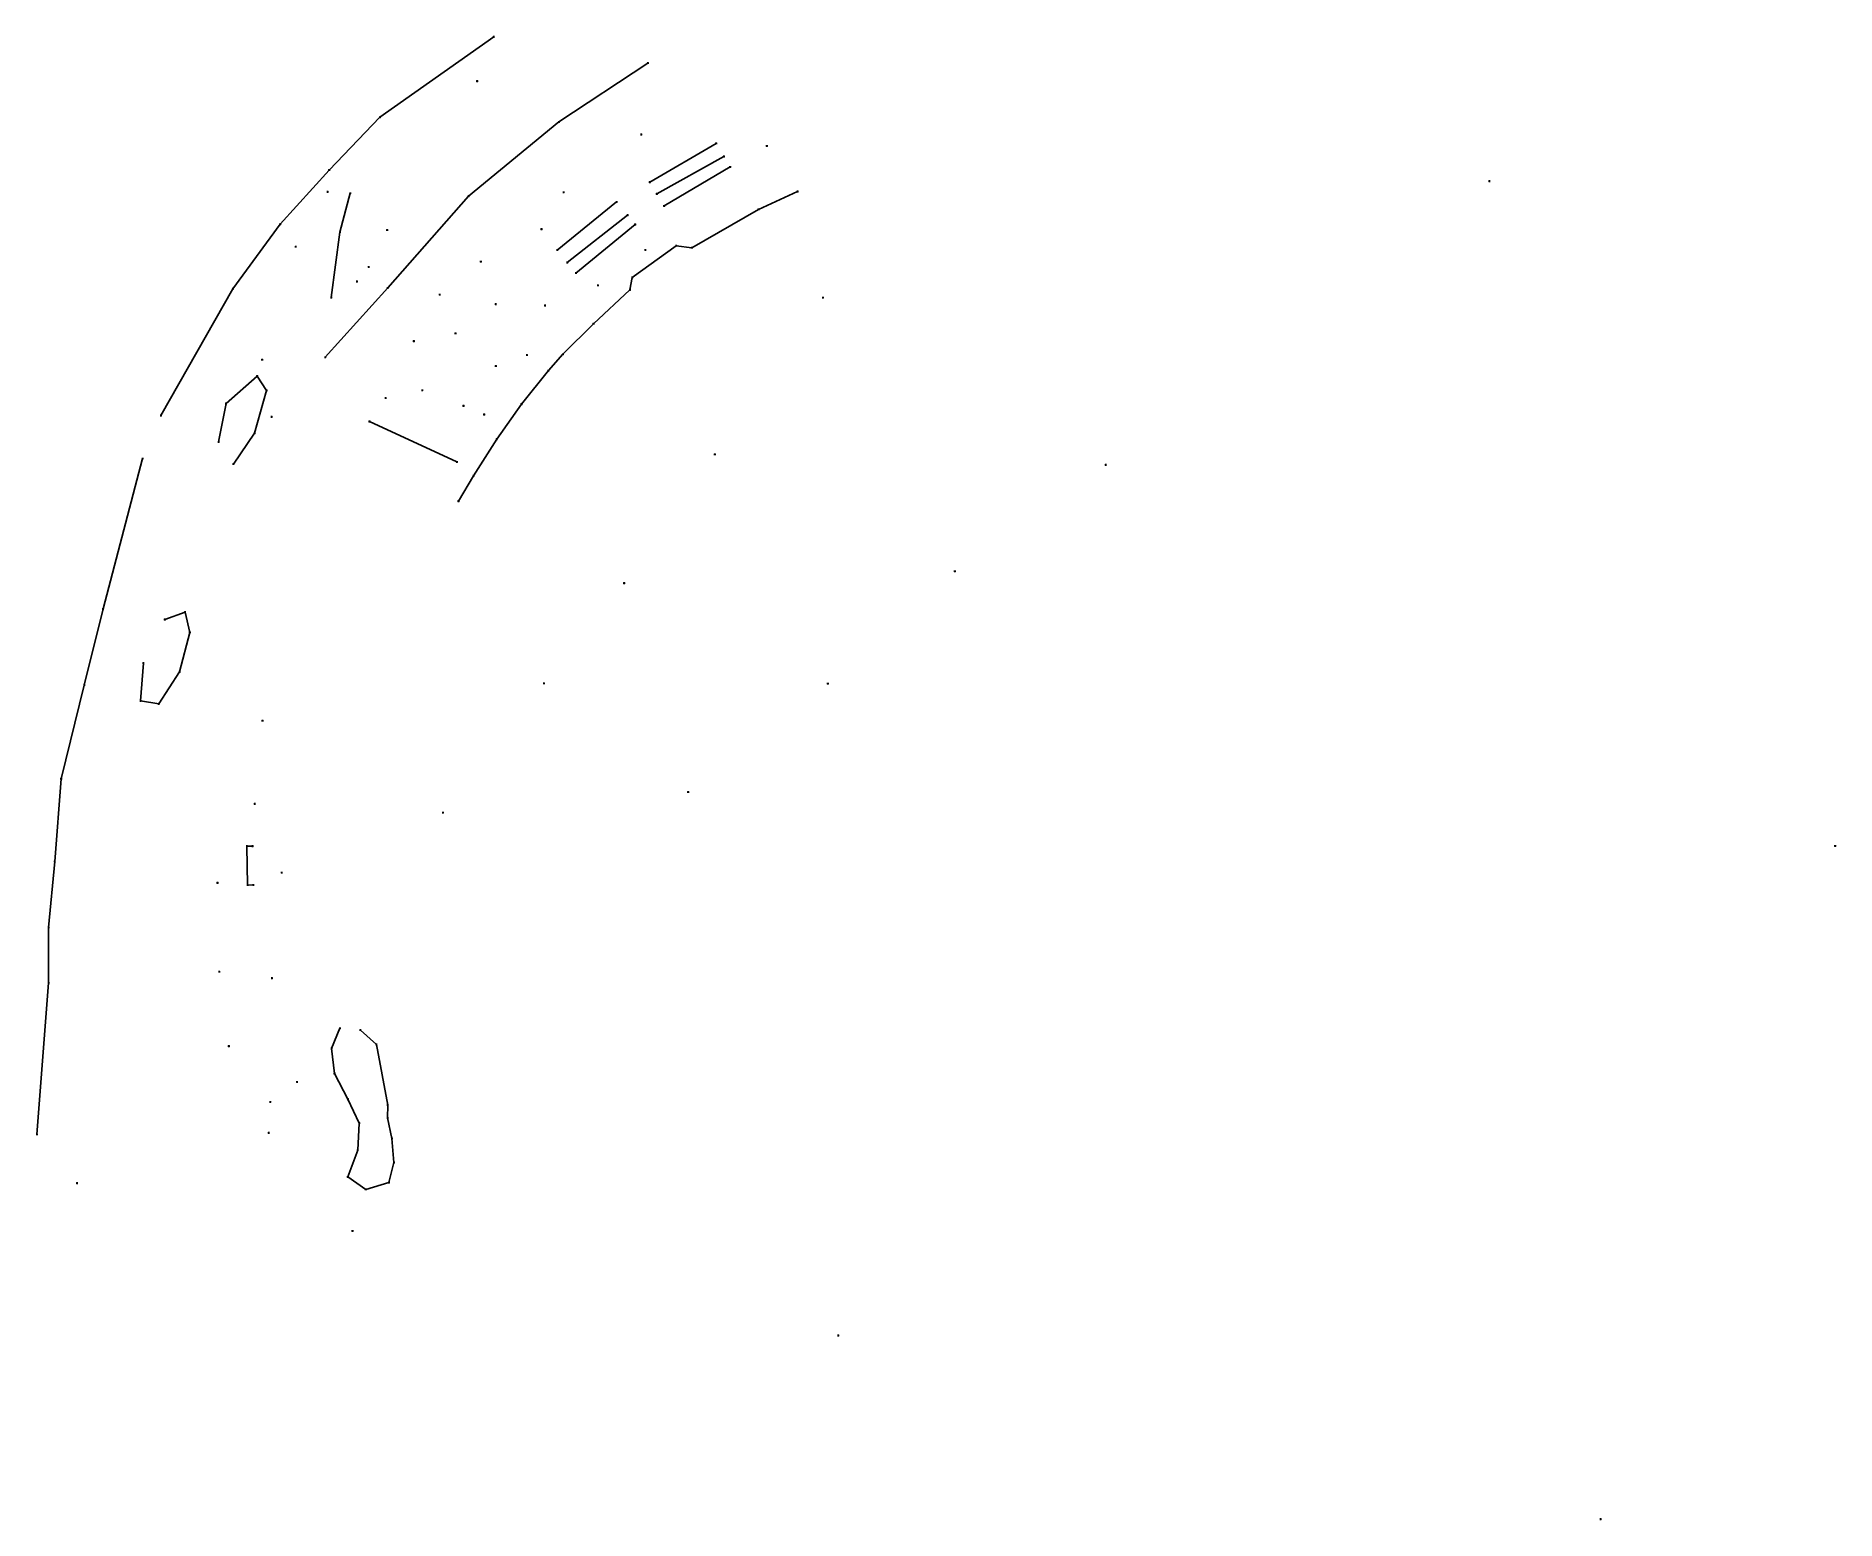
# Model space of a CAD drawing. Extents: x 320417 to 320616, y 5814955 to 5815120.
import ezdxf

# ---------------------------------------------------------------- set-up
doc = ezdxf.new("R2010")
doc.units = 0
doc.header["$LTSCALE"] = 0.1
doc.header["$PDMODE"] = 2
doc.header["$PDSIZE"] = 0.1
doc.linetypes.add('Solid_Line', pattern=[0])

msp = doc.modelspace()

# ---------------------------------------------------------------- linework, layer by layer
at = {"color": 40, "linetype": 'Solid_Line'}
for points in [[(320430.7569, 5815077.5776, 44.7327), (320438.7328, 5815091.6338, 44.8225), (320443.9816, 5815098.7821, 44.9144), (320449.3945, 5815104.7834, 44.9022), (320455.0242, 5815110.633, 44.963), (320467.6287, 5815119.5369, 45.1245)], [(320484.9065, 5815103.4314, 46.4563), (320492.2706, 5815107.7334, 46.3937)], [(320493.1396, 5815106.2878, 46.3416), (320485.7082, 5815102.1453, 46.2975)], [(320486.5071, 5815100.8078, 46.0685), (320493.8286, 5815105.1296, 46.1926)], [(320474.6652, 5815095.9146, 46.4062), (320481.2439, 5815101.2447, 46.4178)], [(320482.4621, 5815099.7861, 46.2701), (320475.7765, 5815094.5354, 46.2373)], [(320476.7402, 5815093.3672, 46.0333), (320483.2969, 5815098.754, 46.0652)]]:
    msp.add_polyline3d(points, dxfattribs=at)
at = {"color": 0, "linetype": 'Solid_Line'}
for points in [[(320448.9611, 5815084.0341, 44.8646), (320455.8774, 5815091.7121, 44.8927), (320464.8411, 5815101.8848, 44.9605), (320474.8552, 5815110.106, 45.0969), (320484.7157, 5815116.6354, 45.3733)], [(320449.6311, 5815090.6533, 44.8663), (320450.5873, 5815097.8817, 44.8449), (320451.7335, 5815102.2099, 44.8434)]]:
    msp.add_polyline3d(points, dxfattribs=at)
at = {"color": 201, "linetype": 'Solid_Line'}
for points in [[(320501.2993, 5815102.4089, 45.3525), (320496.9596, 5815100.4234, 45.6358), (320489.5713, 5815096.1713, 45.8248), (320487.8529, 5815096.3918, 45.7935), (320482.9823, 5815092.8663, 45.4606), (320482.7258, 5815091.501, 45.4285), (320478.6847, 5815087.7538, 45.1989), (320475.3018, 5815084.3663, 45.145), (320473.6865, 5815082.5574, 45.1226), (320470.699, 5815078.8368, 45.0885), (320467.9643, 5815074.9591, 45.0343), (320465.399, 5815070.9043, 44.9534), (320463.7231, 5815068.0798, 44.9412)], [(320417.0108, 5814997.9152, 43.8147), (320418.3096, 5815014.7195, 44.0321), (320418.3123, 5815020.8446, 44.1126), (320418.9881, 5815028.173, 44.0814), (320419.7003, 5815037.3108, 44.3455), (320422.2621, 5815047.7102, 44.4175), (320424.3405, 5815056.1427, 44.5019), (320428.7276, 5815072.8063, 44.7859)]]:
    msp.add_polyline3d(points, dxfattribs=at)
at = {"color": 90, "linetype": 'Solid_Line'}
for points in [[(320438.784, 5815072.2038, 44.8363), (320441.1373, 5815075.6154, 44.9223), (320442.4566, 5815080.3554, 44.8492), (320441.4207, 5815081.9335, 44.8208), (320437.9683, 5815078.9133, 44.8305), (320437.1399, 5815074.6468, 44.8308)], [(320428.8074, 5815050.144, 44.5951), (320428.5028, 5815045.9573, 44.5695), (320430.5056, 5815045.6214, 44.6019), (320432.8293, 5815049.1808, 44.6268), (320433.9502, 5815053.5474, 44.6766), (320433.4259, 5815055.7797, 44.6476), (320431.1865, 5815054.9795, 44.646)], [(320440.8936, 5815029.8538, 46.3199), (320440.2856, 5815029.8588, 46.3931), (320440.3592, 5815025.5406, 46.2746), (320440.9964, 5815025.5568, 46.2492)], [(320450.5871, 5815009.6754, 46.1933), (320449.6704, 5815007.4337, 46.2378), (320449.9806, 5815004.6669, 46.222), (320451.4769, 5815001.8164, 46.231), (320452.734, 5814999.1613, 46.224), (320452.5583, 5814996.1749, 46.184), (320451.4583, 5814993.1943, 46.1947), (320453.4555, 5814991.8255, 46.2355), (320456.0134, 5814992.5661, 46.2569), (320456.5742, 5814994.8013, 46.2485), (320456.3476, 5814997.4604, 46.2563), (320455.8722, 5814999.7323, 46.2393), (320455.8864, 5815001.153, 46.1635), (320454.6301, 5815007.8803, 46.1203), (320452.8482, 5815009.4793, 46.1353)]]:
    msp.add_polyline3d(points, dxfattribs=at)
at = {"color": 20, "linetype": 'Solid_Line'}
msp.add_polyline3d([(320463.5584, 5815072.4302, 45.1642), (320453.8646, 5815076.9213, 46.2307)], dxfattribs=at)
at = {"color": 0, "linetype": 'Solid_Line'}
for p in [(320467.6287, 5815119.5369, 45.1245), (320484.7157, 5815116.6354, 45.3733), (320465.7975, 5815114.6328, 45.1943), (320455.0242, 5815110.633, 44.963), (320474.8552, 5815110.106, 45.0969), (320483.9785, 5815108.7283, 46.0098), (320492.2706, 5815107.7334, 46.3937), (320497.89, 5815107.456, 46.395), (320449.3945, 5815104.7834, 44.9022), (320493.1396, 5815106.2878, 46.3416), (320493.8286, 5815105.1296, 46.1926), (320484.9065, 5815103.4314, 46.4563), (320577.947, 5815103.545, 46.41), (320449.2227, 5815102.361, 44.8511), (320451.7335, 5815102.2099, 44.8434), (320464.8411, 5815101.8848, 44.9605), (320475.3697, 5815102.3149, 46.1732), (320481.2439, 5815101.2447, 46.4178), (320485.7082, 5815102.1453, 46.2975), (320486.5071, 5815100.8078, 46.0685), (320501.2993, 5815102.4089, 45.3525), (320443.9816, 5815098.7821, 44.9144), (320482.4621, 5815099.7861, 46.2701), (320483.2969, 5815098.754, 46.0652), (320496.9596, 5815100.4234, 45.6358), (320450.5873, 5815097.8817, 44.8449), (320455.8193, 5815098.1333, 44.8965), (320472.9147, 5815098.2338, 46.3913), (320445.6855, 5815096.2866, 44.8309), (320474.6652, 5815095.9146, 46.4062), (320484.4314, 5815095.924, 45.6684), (320487.8529, 5815096.3918, 45.7935), (320489.5713, 5815096.1713, 45.8248), (320453.7732, 5815094.0385, 44.8897), (320466.1974, 5815094.637, 45.792), (320475.7765, 5815094.5354, 46.2373), (320476.7402, 5815093.3672, 46.0333), (320482.9823, 5815092.8663, 45.4606), (320438.7328, 5815091.6338, 44.8225), (320452.4748, 5815092.4243, 44.5463), (320455.8774, 5815091.7121, 44.8927), (320461.6432, 5815090.9758, 45.7518), (320479.173, 5815092.0043, 45.4732), (320482.7258, 5815091.501, 45.4285), (320449.6311, 5815090.6533, 44.8663), (320467.8526, 5815089.9143, 46.45), (320473.3155, 5815089.7767, 45.9195), (320504.1095, 5815090.6474, 45.316), (320478.6847, 5815087.7538, 45.1989), (320458.7715, 5815085.8196, 45.7321), (320463.3936, 5815086.6776, 46.3273), (320441.964, 5815083.7658, 44.76), (320448.9611, 5815084.0341, 44.8646), (320467.8565, 5815083.0563, 45.7917), (320471.305, 5815084.2793, 45.3686), (320475.3018, 5815084.3663, 45.145), (320441.4207, 5815081.9335, 44.8208), (320473.6865, 5815082.5574, 45.1226), (320437.9683, 5815078.9133, 44.8305), (320442.4566, 5815080.3554, 44.8492), (320455.65, 5815079.5095, 46.682), (320459.7081, 5815080.3735, 46.3858), (320470.699, 5815078.8368, 45.0885), (320430.7569, 5815077.5776, 44.7327), (320443.0211, 5815077.4268, 44.9304), (320453.8646, 5815076.9213, 46.2307), (320464.2847, 5815078.6587, 45.8665), (320466.5755, 5815077.6918, 45.2397), (320441.1373, 5815075.6154, 44.9223), (320467.9643, 5815074.9591, 45.0343), (320428.7276, 5815072.8063, 44.7859), (320437.1399, 5815074.6468, 44.8308), (320492.1344, 5815073.272, 45.3705), (320438.784, 5815072.2038, 44.8363), (320463.5584, 5815072.4302, 45.1642), (320465.399, 5815070.9043, 44.9534), (320535.4376, 5815072.1095, 46.0156), (320463.7231, 5815068.0798, 44.9412), (320482.0832, 5815058.995, 45.339), (320518.7167, 5815060.3155, 45.9562), (320424.3405, 5815056.1427, 44.5019), (320431.1865, 5815054.9795, 44.646), (320433.4259, 5815055.7797, 44.6476), (320433.9502, 5815053.5474, 44.6766), (320428.8074, 5815050.144, 44.5951), (320432.8293, 5815049.1808, 44.6268), (320422.2621, 5815047.7102, 44.4175), (320473.1905, 5815047.8972, 45.328), (320504.6456, 5815047.8706, 45.8617), (320428.5028, 5815045.9573, 44.5695), (320430.5056, 5815045.6214, 44.6019), (320442.0104, 5815043.7529, 46.4138), (320419.7003, 5815037.3108, 44.3455), (320489.1754, 5815035.8557, 45.6851), (320441.1435, 5815034.5388, 46.4599), (320462.0008, 5815033.5735, 45.3003), (320440.2856, 5815029.8588, 46.3931), (320440.8936, 5815029.8538, 46.3199), (320616.255, 5815029.88, 46.698), (320418.9881, 5815028.173, 44.0814), (320444.135, 5815026.926, 46.278), (320437.0226, 5815025.7918, 46.221), (320440.3592, 5815025.5406, 46.2746), (320440.9964, 5815025.5568, 46.2492), (320418.3123, 5815020.8446, 44.1126), (320437.2188, 5815015.9401, 46.3383), (320443.0552, 5815015.2276, 46.4118), (320418.3096, 5815014.7195, 44.0321), (320450.5871, 5815009.6754, 46.1933), (320452.8482, 5815009.4793, 46.1353), (320438.2732, 5815007.6894, 46.2596), (320449.6704, 5815007.4337, 46.2378), (320454.6301, 5815007.8803, 46.1203), (320445.8398, 5815003.722, 46.179), (320449.9806, 5815004.6669, 46.222), (320442.8671, 5815001.5091, 46.1733), (320451.4769, 5815001.8164, 46.231), (320455.8864, 5815001.153, 46.1635), (320452.734, 5814999.1613, 46.224), (320455.8722, 5814999.7323, 46.2393), (320417.0108, 5814997.9152, 43.8147), (320442.6931, 5814998.0884, 46.1371), (320456.3476, 5814997.4604, 46.2563), (320452.5583, 5814996.1749, 46.184), (320451.4583, 5814993.1943, 46.1947), (320456.5742, 5814994.8013, 46.2485), (320421.4643, 5814992.5059, 44.533), (320453.4555, 5814991.8255, 46.2355), (320456.0134, 5814992.5661, 46.2569), (320451.9844, 5814987.2087, 46.4064), (320505.804, 5814975.623, 45.081), (320590.269, 5814955.281, 45.83)]:
    msp.add_point(p, dxfattribs=at)

doc.saveas('drawing.dxf')
